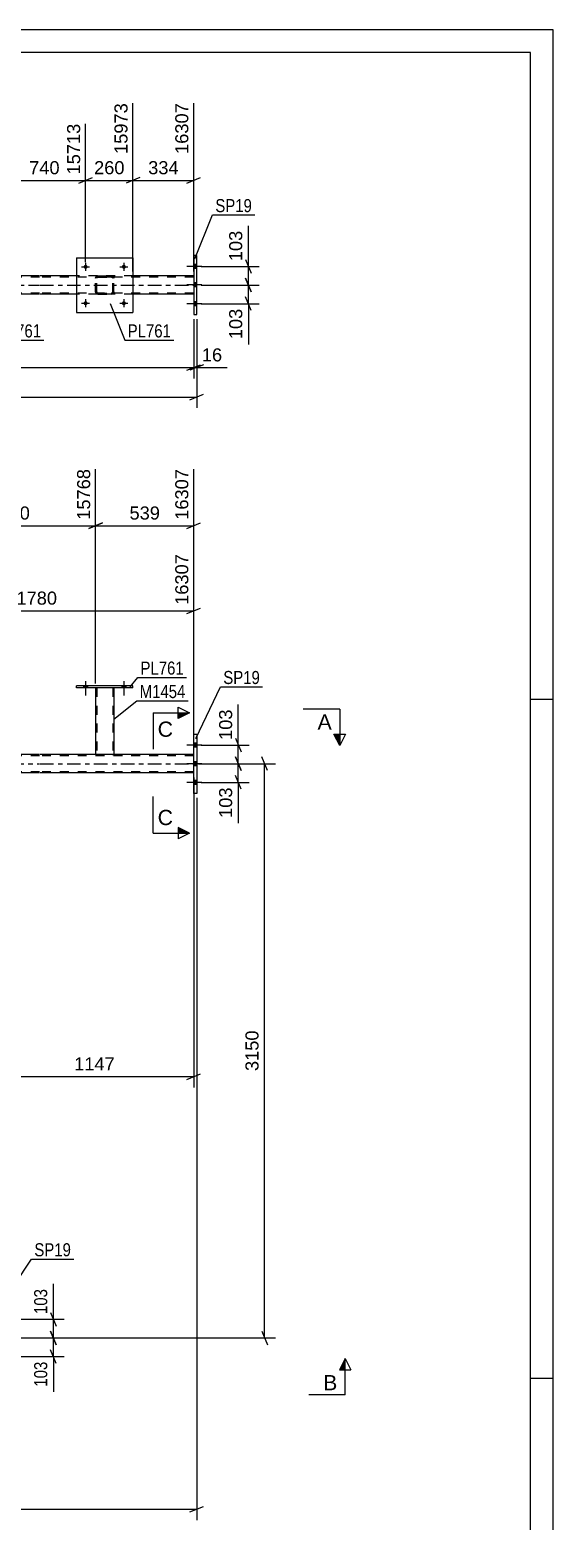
# Model space of a CAD drawing. Header units: millimetres. Extents: x 0 to 841, y 0 to 594.
# Drawn here: x 726.1 to 841, y 266.7 to 594 of the extents above; entities that cross this region are included whole.
import ezdxf

# ---------------------------------------------------------------- set-up
doc = ezdxf.new("R2010")
doc.units = ezdxf.units.MM
doc.linetypes.add('DXK_LINE_DOT2', pattern=[3.9198, 1.9599, -1.9599])
doc.linetypes.add('DXK_LINE_DOT3', pattern=[5.9187, 2.979, -0.9799, 0.9799, -0.9799])
doc.styles.add('Arial', font='ARIAL.TTF', dxfattribs={"height": 0.2})
doc.styles.add('Arial Narrow', font='ARIALN.TTF', dxfattribs={"height": 0.2})

# ---------------------------------------------------------------- blocks, each defined once
blk = doc.blocks.new('Unknown-318895985-1113')
at = {"color": 5, "linetype": 'Continuous'}
for p, q in [((841, 594), (0, 594)), ((841, 0), (841, 594)), ((836, 589), (5, 589)), ((836, 5), (836, 589)), ((841, 447), (836, 447)), ((841, 298), (836, 298))]:
    blk.add_line(p, q, dxfattribs=at)
blk = doc.blocks.new('Part-318895985-3895 - 3780')
at = {"color": 2, "linetype": 'Continuous'}
for p, q in [((740.55, 449.57), (740.55, 434.92)), ((744.55, 449.57), (744.55, 434.92)), ((740.59, 434.92), (740.55, 434.92)), ((740.69, 434.92), (740.59, 434.92)), ((740.85, 434.92), (740.69, 434.92)), ((744.25, 434.92), (740.85, 434.92)), ((744.41, 434.92), (744.25, 434.92)), ((744.51, 434.92), (744.41, 434.92)), ((744.55, 434.92), (744.51, 434.92))]:
    blk.add_line(p, q, dxfattribs=at)
at = {"color": 7, "linetype": 'DXK_LINE_DOT2'}
for p, q in [((740.55, 449.57), (740.55, 449.57)), ((740.55, 449.57), (740.55, 449.57)), ((740.55, 449.57), (740.55, 449.57)), ((740.59, 449.57), (740.55, 449.57)), ((740.55, 449.57), (740.59, 449.57)), ((740.69, 449.57), (740.59, 449.57)), ((740.59, 449.57), (740.69, 449.57)), ((740.85, 449.57), (740.69, 449.57)), ((740.69, 449.57), (740.85, 449.57)), ((740.79, 449.57), (740.79, 449.57)), ((740.79, 449.57), (740.79, 434.92)), ((740.81, 449.57), (740.79, 449.57)), ((740.79, 449.57), (740.81, 449.57)), ((740.86, 449.57), (740.81, 449.57)), ((740.81, 449.57), (740.86, 449.57)), ((744.25, 449.57), (740.85, 449.57)), ((744.25, 449.57), (740.85, 449.57)), ((744.16, 449.57), (740.86, 449.57)), ((740.86, 449.57), (740.94, 449.57)), ((744.24, 449.57), (740.94, 449.57)), ((744.24, 449.57), (744.16, 449.57)), ((744.29, 449.57), (744.24, 449.57)), ((744.24, 449.57), (744.29, 449.57)), ((744.25, 449.57), (744.41, 449.57)), ((744.41, 449.57), (744.25, 449.57)), ((744.31, 449.57), (744.29, 449.57)), ((744.29, 449.57), (744.31, 449.57)), ((744.31, 449.57), (744.31, 449.57)), ((744.31, 449.57), (744.31, 434.92)), ((744.41, 449.57), (744.51, 449.57)), ((744.51, 449.57), (744.41, 449.57)), ((744.51, 449.57), (744.55, 449.57)), ((744.55, 449.57), (744.51, 449.57)), ((744.55, 449.57), (744.55, 449.57)), ((744.55, 449.57), (744.55, 449.57)), ((744.55, 449.57), (744.55, 449.57)), ((740.55, 434.92), (740.59, 434.92)), ((740.59, 434.92), (740.69, 434.92)), ((740.69, 434.92), (740.85, 434.92)), ((740.81, 434.92), (740.79, 434.92)), ((740.79, 434.92), (740.81, 434.92)), ((740.86, 434.92), (740.81, 434.92)), ((740.81, 434.92), (740.85, 434.92)), ((744.25, 434.92), (740.85, 434.92)), ((740.85, 434.92), (740.86, 434.92)), ((744.16, 434.92), (740.86, 434.92)), ((740.86, 434.92), (740.94, 434.92)), ((744.29, 434.92), (740.94, 434.92)), ((744.24, 434.92), (744.16, 434.92)), ((744.29, 434.92), (744.24, 434.92)), ((744.25, 434.92), (744.41, 434.92)), ((744.31, 434.92), (744.29, 434.92)), ((744.29, 434.92), (744.31, 434.92)), ((744.41, 434.92), (744.51, 434.92)), ((744.51, 434.92), (744.55, 434.92))]:
    blk.add_line(p, q, dxfattribs=at)
blk = doc.blocks.new('Bolt-318895985-4150 - 3780')
at = {"linetype": 'Continuous'}
for points in [[(737.91, 449.57), (738.79, 449.57), (738.79, 450.05), (737.91, 450.05)], [(746.31, 449.57), (747.19, 449.57), (747.19, 450.05), (746.31, 450.05)]]:
    blk.add_hatch(color=1, dxfattribs=at).paths.add_polyline_path(points)
at = {"color": 1, "linetype": 'Continuous'}
for p, q in [((737.91, 450.05), (737.91, 449.57)), ((738.35, 451.05), (738.35, 447.93)), ((738.79, 450.05), (738.79, 449.57)), ((746.31, 450.05), (746.31, 449.57)), ((746.75, 451.05), (746.75, 447.93)), ((747.19, 450.05), (747.19, 449.57))]:
    blk.add_line(p, q, dxfattribs=at)
blk = doc.blocks.new('Bolt-318895985-3910 - 3780')
at = {"linetype": 'Continuous'}
for points in [[(737.91, 449.57), (738.79, 449.57), (738.79, 450.05), (737.91, 450.05)], [(746.31, 449.57), (747.19, 449.57), (747.19, 450.05), (746.31, 450.05)]]:
    blk.add_hatch(color=1, dxfattribs=at).paths.add_polyline_path(points)
at = {"color": 1, "linetype": 'Continuous'}
for p, q in [((737.91, 450.05), (737.91, 449.57)), ((738.35, 451.05), (738.35, 447.93)), ((738.79, 450.05), (738.79, 449.57)), ((746.31, 450.05), (746.31, 449.57)), ((746.75, 451.05), (746.75, 447.93)), ((747.19, 450.05), (747.19, 449.57))]:
    blk.add_line(p, q, dxfattribs=at)
blk = doc.blocks.new('Bolt-318895985-3908 - 3780')
at = {"linetype": 'Continuous'}
for points in [[(762.74, 436.58), (762.74, 437.46), (762.1, 437.46), (762.1, 436.58)], [(762.74, 436.58), (762.74, 437.46), (762.1, 437.46), (762.1, 436.58)], [(762.74, 436.58), (762.74, 437.46), (762.1, 437.46), (762.1, 436.58)], [(762.74, 432.46), (762.74, 433.34), (762.1, 433.34), (762.1, 432.46)], [(762.74, 432.46), (762.74, 433.34), (762.1, 433.34), (762.1, 432.46)], [(762.74, 428.38), (762.74, 429.26), (762.1, 429.26), (762.1, 428.38)], [(762.74, 428.38), (762.74, 429.26), (762.1, 429.26), (762.1, 428.38)], [(762.74, 428.38), (762.74, 429.26), (762.1, 429.26), (762.1, 428.38)]]:
    blk.add_hatch(color=1, dxfattribs=at).paths.add_polyline_path(points)
at = {"color": 1, "linetype": 'Continuous'}
for p, q in [((763.9, 437.02), (760.58, 437.02)), ((763.9, 437.02), (760.58, 437.02)), ((763.9, 437.02), (760.58, 437.02)), ((762.74, 437.46), (762.1, 437.46)), ((762.74, 437.46), (762.1, 437.46)), ((762.74, 437.46), (762.1, 437.46)), ((762.74, 436.58), (762.1, 436.58)), ((762.74, 436.58), (762.1, 436.58)), ((762.74, 436.58), (762.1, 436.58)), ((763.9, 432.9), (760.58, 432.9)), ((763.9, 432.9), (760.58, 432.9)), ((762.74, 433.34), (762.1, 433.34)), ((762.74, 433.34), (762.1, 433.34)), ((762.74, 432.46), (762.1, 432.46)), ((762.74, 432.46), (762.1, 432.46)), ((763.9, 428.82), (760.58, 428.82)), ((763.9, 428.82), (760.58, 428.82)), ((763.9, 428.82), (760.58, 428.82)), ((762.74, 429.26), (762.1, 429.26)), ((762.74, 429.26), (762.1, 429.26)), ((762.74, 429.26), (762.1, 429.26)), ((762.74, 428.38), (762.1, 428.38)), ((762.74, 428.38), (762.1, 428.38)), ((762.74, 428.38), (762.1, 428.38))]:
    blk.add_line(p, q, dxfattribs=at)
blk = doc.blocks.new('Part-318895985-3930 - 3780')
at = {"color": 2, "linetype": 'Continuous'}
for p, q in [((736.35, 449.57), (736.35, 450.05)), ((748.75, 450.05), (736.35, 450.05)), ((748.75, 449.57), (736.35, 449.57)), ((748.75, 449.57), (748.75, 450.05))]:
    blk.add_line(p, q, dxfattribs=at)
blk = doc.blocks.new('Part-318895985-3959 - 3780')
at = {"color": 7, "linetype": 'DXK_LINE_DOT2'}
for p, q in [((728.25, 434.68), (129.92, 434.68)), ((728.25, 434.92), (182.76, 434.92)), ((762.1, 434.92), (728.35, 434.92)), ((762.1, 434.68), (728.35, 434.68)), ((744.55, 434.92), (740.55, 434.92)), ((762.1, 430.92), (762.1, 434.92)), ((728.25, 431.16), (129.92, 431.16)), ((762.1, 431.16), (728.35, 431.16))]:
    blk.add_line(p, q, dxfattribs=at)
at = {"color": 7, "linetype": 'DXK_LINE_DOT3'}
for p, q in [((129.92, 432.92), (728.25, 432.92)), ((728.35, 432.92), (772.1, 432.92))]:
    blk.add_line(p, q, dxfattribs=at)
at = {"color": 2, "linetype": 'Continuous'}
for p, q in [((728.25, 434.92), (706.76, 434.92)), ((740.55, 434.92), (728.35, 434.92)), ((762.1, 434.92), (744.55, 434.92)), ((728.25, 430.92), (697.39, 430.92)), ((762.1, 430.92), (728.35, 430.92))]:
    blk.add_line(p, q, dxfattribs=at)
blk = doc.blocks.new('Part-318895985-4107 - 3780')
at = {"color": 2, "linetype": 'Continuous'}
for p, q in [((762.1, 426.42), (762.1, 439.42)), ((762.1, 439.42), (762.74, 439.42)), ((762.74, 439.42), (762.74, 426.42)), ((762.74, 426.42), (762.1, 426.42))]:
    blk.add_line(p, q, dxfattribs=at)
blk = doc.blocks.new('Bolt-318895985-5222 - 5140')
at = {"linetype": 'Continuous'}
for points in [[(738.79, 541.99, -1), (737.91, 541.99, -1)], [(747.19, 541.99, -1), (746.31, 541.99, -1)]]:
    blk.add_hatch(color=1, dxfattribs=at).paths.add_polyline_path(points)
at = {"color": 1, "linetype": 'Continuous'}
for p, q in [((737.47, 541.99), (739.23, 541.99)), ((738.35, 542.87), (738.35, 541.11)), ((745.87, 541.99), (747.63, 541.99)), ((746.75, 542.87), (746.75, 541.11))]:
    blk.add_line(p, q, dxfattribs=at)
blk = doc.blocks.new('Bolt-318895985-5221 - 5140')
at = {"linetype": 'Continuous'}
for points in [[(738.79, 533.99, -1), (737.91, 533.99, -1)], [(747.19, 533.99, -1), (746.31, 533.99, -1)]]:
    blk.add_hatch(color=1, dxfattribs=at).paths.add_polyline_path(points)
at = {"color": 1, "linetype": 'Continuous'}
for p, q in [((737.47, 533.99), (739.23, 533.99)), ((738.35, 534.87), (738.35, 533.11)), ((745.87, 533.99), (747.63, 533.99)), ((746.75, 534.87), (746.75, 533.11))]:
    blk.add_line(p, q, dxfattribs=at)
blk = doc.blocks.new('Bolt-318895985-5180 - 5140')
at = {"linetype": 'Continuous'}
for points in [[(762.74, 541.65), (762.74, 542.53), (762.1, 542.53), (762.1, 541.65)], [(762.74, 541.65), (762.74, 542.53), (762.1, 542.53), (762.1, 541.65)], [(762.74, 541.65), (762.74, 542.53), (762.1, 542.53), (762.1, 541.65)], [(762.74, 537.57), (762.74, 538.45), (762.1, 538.45), (762.1, 537.57)], [(762.74, 537.57), (762.74, 538.45), (762.1, 538.45), (762.1, 537.57)], [(762.74, 533.45), (762.74, 534.33), (762.1, 534.33), (762.1, 533.45)], [(762.74, 533.45), (762.74, 534.33), (762.1, 534.33), (762.1, 533.45)], [(762.74, 533.45), (762.74, 534.33), (762.1, 534.33), (762.1, 533.45)]]:
    blk.add_hatch(color=1, dxfattribs=at).paths.add_polyline_path(points)
at = {"color": 1, "linetype": 'Continuous'}
for p, q in [((763.9, 542.09), (760.58, 542.09)), ((763.9, 542.09), (760.58, 542.09)), ((763.9, 542.09), (760.58, 542.09)), ((762.74, 542.53), (762.1, 542.53)), ((762.74, 542.53), (762.1, 542.53)), ((762.74, 542.53), (762.1, 542.53)), ((762.74, 541.65), (762.1, 541.65)), ((762.74, 541.65), (762.1, 541.65)), ((762.74, 541.65), (762.1, 541.65)), ((763.9, 538.01), (760.58, 538.01)), ((763.9, 538.01), (760.58, 538.01)), ((762.74, 538.45), (762.1, 538.45)), ((762.74, 538.45), (762.1, 538.45)), ((762.74, 537.57), (762.1, 537.57)), ((762.74, 537.57), (762.1, 537.57)), ((763.9, 533.89), (760.58, 533.89)), ((763.9, 533.89), (760.58, 533.89)), ((763.9, 533.89), (760.58, 533.89)), ((762.74, 534.33), (762.1, 534.33)), ((762.74, 534.33), (762.1, 534.33)), ((762.74, 534.33), (762.1, 534.33)), ((762.74, 533.45), (762.1, 533.45)), ((762.74, 533.45), (762.1, 533.45)), ((762.74, 533.45), (762.1, 533.45))]:
    blk.add_line(p, q, dxfattribs=at)
blk = doc.blocks.new('Part-318895985-5206 - 5140')
at = {"color": 7, "linetype": 'DXK_LINE_DOT2'}
for p, q in [((740.55, 539.51), (740.59, 539.7)), ((740.59, 539.7), (740.55, 539.51)), ((740.55, 536.47), (740.55, 539.51)), ((740.81, 539.61), (740.79, 539.51)), ((740.79, 539.51), (740.81, 539.6)), ((740.79, 536.47), (740.79, 539.51)), ((740.81, 539.6), (740.86, 539.68)), ((740.86, 539.68), (740.81, 539.61)), ((740.85, 539.96), (741.03, 539.99)), ((741.03, 539.99), (740.85, 539.96)), ((740.94, 539.74), (740.86, 539.68)), ((740.86, 539.68), (740.94, 539.73)), ((740.94, 539.73), (741.03, 539.75)), ((741.03, 539.75), (740.94, 539.74)), ((741.03, 539.99), (744.07, 539.99)), ((741.03, 539.99), (741.03, 539.99)), ((741.03, 539.99), (744.07, 539.99)), ((741.03, 539.75), (744.07, 539.75)), ((741.03, 539.75), (741.03, 539.75)), ((744.07, 539.75), (741.03, 539.75)), ((744.07, 539.99), (744.07, 539.99)), ((744.07, 539.99), (744.25, 539.96)), ((744.25, 539.96), (744.07, 539.99)), ((744.07, 539.75), (744.07, 539.75)), ((744.07, 539.75), (744.16, 539.73)), ((744.16, 539.74), (744.07, 539.75)), ((744.24, 539.68), (744.16, 539.74)), ((744.16, 539.73), (744.24, 539.68)), ((744.24, 539.68), (744.29, 539.6)), ((744.29, 539.61), (744.24, 539.68)), ((744.31, 539.51), (744.29, 539.61)), ((744.29, 539.6), (744.31, 539.51)), ((744.31, 536.47), (744.31, 539.51)), ((744.51, 539.7), (744.55, 539.51)), ((744.55, 539.51), (744.51, 539.7)), ((744.55, 536.47), (744.55, 539.51)), ((740.59, 536.29), (740.55, 536.47)), ((740.55, 536.47), (740.59, 536.29)), ((740.81, 536.38), (740.79, 536.47)), ((740.79, 536.47), (740.81, 536.38)), ((740.86, 536.3), (740.81, 536.38)), ((740.81, 536.38), (740.86, 536.3)), ((741.03, 535.99), (740.85, 536.03)), ((740.85, 536.03), (741.03, 535.99)), ((740.94, 536.25), (740.86, 536.3)), ((740.86, 536.3), (740.94, 536.25)), ((741.03, 536.23), (740.94, 536.25)), ((740.94, 536.25), (741.03, 536.23)), ((741.03, 536.23), (744.07, 536.23)), ((741.03, 536.23), (741.03, 536.23)), ((741.03, 536.23), (744.07, 536.23)), ((741.03, 535.99), (744.07, 535.99)), ((741.03, 535.99), (741.03, 535.99)), ((741.03, 535.99), (744.07, 535.99)), ((744.16, 536.25), (744.07, 536.23)), ((744.07, 536.23), (744.16, 536.25)), ((744.07, 536.23), (744.07, 536.23)), ((744.25, 536.03), (744.07, 535.99)), ((744.07, 535.99), (744.25, 536.03)), ((744.07, 535.99), (744.07, 535.99)), ((744.24, 536.3), (744.16, 536.25)), ((744.16, 536.25), (744.24, 536.3)), ((744.29, 536.38), (744.24, 536.3)), ((744.24, 536.3), (744.29, 536.38)), ((744.31, 536.47), (744.29, 536.38)), ((744.29, 536.38), (744.31, 536.47)), ((744.55, 536.47), (744.51, 536.29)), ((744.51, 536.29), (744.55, 536.47))]:
    blk.add_line(p, q, dxfattribs=at)
at = {"color": 7, "linetype": 'DXK_LINE_DOT3'}
blk.add_line((742.55, 537.99), (742.55, 537.99), dxfattribs=at)
at = {"color": 7, "linetype": 'DXK_LINE_DOT2'}
for centre, start, end in [((741.03, 539.51), 112.5, 157.5), ((741.03, 539.51), 112.5, 157.5), ((744.07, 539.51), 22.5, 67.5), ((744.07, 539.51), 22.5, 67.5), ((741.03, 536.47), 202.5, 247.5), ((741.03, 536.47), 202.5, 247.5), ((744.07, 536.47), 292.5, 337.5), ((744.07, 536.47), 292.5, 337.5)]:
    blk.add_arc(centre, 0.48, start, end, dxfattribs=at)
blk = doc.blocks.new('Part-318895985-5211 - 5140')
at = {"color": 2, "linetype": 'Continuous'}
for p, q in [((736.35, 543.99), (736.35, 531.99)), ((736.35, 543.99), (748.75, 543.99)), ((748.75, 543.99), (748.75, 531.99)), ((736.35, 531.99), (748.75, 531.99))]:
    blk.add_line(p, q, dxfattribs=at)
blk = doc.blocks.new('Part-318895985-5245 - 5140')
at = {"color": 7, "linetype": 'DXK_LINE_DOT2'}
for p, q in [((728.25, 539.75), (139.86, 539.75)), ((762.1, 539.75), (728.35, 539.75)), ((748.75, 539.99), (736.35, 539.99)), ((762.1, 539.99), (762.1, 535.99)), ((728.25, 536.23), (139.86, 536.23)), ((762.1, 536.23), (728.35, 536.23)), ((748.75, 535.99), (736.35, 535.99))]:
    blk.add_line(p, q, dxfattribs=at)
at = {"color": 7, "linetype": 'DXK_LINE_DOT3'}
for p, q in [((139.86, 537.99), (728.25, 537.99)), ((728.35, 537.99), (762.1, 537.99))]:
    blk.add_line(p, q, dxfattribs=at)
at = {"color": 2, "linetype": 'Continuous'}
for p, q in [((728.25, 539.99), (720.25, 539.99)), ((736.35, 539.99), (728.35, 539.99)), ((762.1, 539.99), (748.75, 539.99)), ((728.25, 535.99), (720.25, 535.99)), ((736.35, 535.99), (728.35, 535.99)), ((762.1, 535.99), (748.75, 535.99))]:
    blk.add_line(p, q, dxfattribs=at)
blk = doc.blocks.new('Part-318895985-5373 - 5140')
at = {"color": 2, "linetype": 'Continuous'}
for p, q in [((762.74, 544.49), (762.1, 544.49)), ((762.1, 544.49), (762.1, 531.49)), ((762.74, 531.49), (762.74, 544.49)), ((762.1, 531.49), (762.74, 531.49))]:
    blk.add_line(p, q, dxfattribs=at)
blk = doc.blocks.new('StraightDimension-318895985-4635 - 3780')
at = {"color": 7, "linetype": 'Continuous'}
for p, q in [((702.76, 450.57), (702.76, 497.59)), ((740.55, 450.57), (740.55, 497.59)), ((704.26, 485.77), (701.26, 484.57)), ((702.76, 485.17), (740.55, 485.17)), ((739.05, 484.57), (742.05, 485.77))]:
    blk.add_line(p, q, dxfattribs=at)
at = {"color": 0, "linetype": 'Continuous'}
blk.add_wipeout([(739.95, 498.19), (735.75, 498.19), (735.75, 485.87), (739.95, 485.87)], dxfattribs=at)
at = {"color": 0}
blk.add_wipeout([(726.7, 485.92), (726.7, 490.12), (716.61, 490.12), (716.61, 485.92)], dxfattribs=at)
at = {"color": 3, "linetype": 'Continuous', "style": 'Arial'}
blk.add_text('15768', height=2.865, rotation=90.0002, dxfattribs=at).set_placement((739.35, 486.47))
at = {"color": 3, "style": 'Arial'}
blk.add_text('1000', height=2.865, dxfattribs=at).set_placement((717.21, 486.52))
blk = doc.blocks.new('StraightDimension-318895985-4910 - 3780')
at = {"color": 7, "linetype": 'Continuous'}
for p, q in [((720.09, 311.02), (733.67, 311.02)), ((730.67, 312.52), (731.87, 309.52)), ((731.27, 306.92), (731.27, 311.02)), ((731.87, 305.42), (730.67, 308.42)), ((720.09, 306.92), (733.67, 306.92))]:
    blk.add_line(p, q, dxfattribs=at)
at = {"color": 0}
blk.add_wipeout([(730.52, 318.23), (726.32, 318.23), (726.32, 311.55), (730.52, 311.55)], dxfattribs=at)
at = {"color": 7, "linetype": 'Continuous'}
blk.add_line((731.27, 311.02), (731.27, 318.76), dxfattribs=at)
blk.add_line((731.27, 311.02), (731.27, 318.76), dxfattribs=at)
at = {"color": 3, "style": 'Arial Narrow'}
blk.add_text('103', height=2.863, rotation=90.0002, dxfattribs=at).set_placement((729.92, 312.15))
blk = doc.blocks.new('StraightDimension-318895985-4643 - 3780')
at = {"color": 7, "linetype": 'Continuous'}
for p, q in [((740.55, 450.57), (740.55, 497.59)), ((762.1, 435.92), (762.1, 497.59)), ((742.05, 485.77), (739.05, 484.57)), ((740.55, 485.17), (762.1, 485.17)), ((760.6, 484.57), (763.6, 485.77))]:
    blk.add_line(p, q, dxfattribs=at)
at = {"color": 0, "linetype": 'Continuous'}
blk.add_wipeout([(761.5, 498.19), (757.3, 498.19), (757.3, 485.87), (761.5, 485.87)], dxfattribs=at)
at = {"color": 0}
blk.add_wipeout([(755.26, 485.92), (755.26, 490.12), (747.39, 490.12), (747.39, 485.92)], dxfattribs=at)
at = {"color": 3, "linetype": 'Continuous', "style": 'Arial'}
blk.add_text('16307', height=2.865, rotation=90.0002, dxfattribs=at).set_placement((760.9, 486.47))
at = {"color": 3, "style": 'Arial'}
blk.add_text('539', height=2.865, dxfattribs=at).set_placement((747.99, 486.52))
blk = doc.blocks.new('StraightDimension-318895985-4650 - 3780')
at = {"color": 7, "linetype": 'Continuous'}
for p, q in [((762.74, 425.42), (762.74, 266.94)), ((102.24, 269.34), (762.74, 269.34)), ((761.24, 268.74), (764.24, 269.94))]:
    blk.add_line(p, q, dxfattribs=at)
blk = doc.blocks.new('StraightDimension-318895985-4661 - 3780')
at = {"color": 7, "linetype": 'Continuous'}
for p, q in [((763.74, 437.02), (774.27, 437.02)), ((771.27, 438.52), (772.47, 435.52)), ((771.87, 432.92), (771.87, 437.02)), ((763.74, 432.92), (774.27, 432.92)), ((772.47, 431.42), (771.27, 434.42))]:
    blk.add_line(p, q, dxfattribs=at)
at = {"color": 0}
blk.add_wipeout([(771.12, 445.42), (766.92, 445.42), (766.92, 437.55), (771.12, 437.55)], dxfattribs=at)
at = {"color": 7, "linetype": 'Continuous'}
blk.add_line((771.87, 437.02), (771.87, 445.95), dxfattribs=at)
blk.add_line((771.87, 437.02), (771.87, 445.95), dxfattribs=at)
at = {"color": 3, "style": 'Arial'}
blk.add_text('103', height=2.865, rotation=90.0002, dxfattribs=at).set_placement((770.52, 438.15))
blk = doc.blocks.new('StraightDimension-318895985-4669 - 3780')
at = {"color": 7, "linetype": 'Continuous'}
for p, q in [((763.74, 432.92), (774.27, 432.92)), ((771.27, 434.42), (772.47, 431.42)), ((771.87, 428.82), (771.87, 432.92)), ((763.74, 428.82), (774.27, 428.82)), ((772.47, 427.32), (771.27, 430.32))]:
    blk.add_line(p, q, dxfattribs=at)
at = {"color": 0}
blk.add_wipeout([(771.12, 428.3), (766.92, 428.3), (766.92, 420.43), (771.12, 420.43)], dxfattribs=at)
at = {"color": 7, "linetype": 'Continuous'}
blk.add_line((771.87, 428.82), (771.87, 419.9), dxfattribs=at)
blk.add_line((771.87, 428.82), (771.87, 419.9), dxfattribs=at)
at = {"color": 3, "style": 'Arial'}
blk.add_text('103', height=2.865, rotation=90.0002, dxfattribs=at).set_placement((770.52, 421.03))
blk = doc.blocks.new('StraightDimension-318895985-4723 - 3780')
at = {"color": 7, "linetype": 'Continuous'}
for p, q in [((693.13, 431.92), (693.13, 478.91)), ((762.1, 435.92), (762.1, 478.91)), ((694.63, 467.09), (691.63, 465.89)), ((693.13, 466.49), (762.1, 466.49)), ((760.6, 465.89), (763.6, 467.09))]:
    blk.add_line(p, q, dxfattribs=at)
at = {"color": 0, "linetype": 'Continuous'}
blk.add_wipeout([(761.5, 479.51), (757.3, 479.51), (757.3, 467.19), (761.5, 467.19)], dxfattribs=at)
at = {"color": 0}
blk.add_wipeout([(732.66, 467.24), (732.66, 471.44), (722.57, 471.44), (722.57, 467.24)], dxfattribs=at)
at = {"color": 3, "linetype": 'Continuous', "style": 'Arial'}
blk.add_text('16307', height=2.865, rotation=90.0002, dxfattribs=at).set_placement((760.9, 467.79))
at = {"color": 3, "style": 'Arial'}
blk.add_text('1780', height=2.865, dxfattribs=at).set_placement((723.17, 467.84))
blk = doc.blocks.new('StraightDimension-318895985-4918 - 3780')
at = {"color": 7, "linetype": 'Continuous'}
for p, q in [((730.67, 308.42), (731.87, 305.42)), ((720.09, 306.92), (733.67, 306.92)), ((731.27, 302.82), (731.27, 306.92)), ((720.09, 302.82), (733.67, 302.82)), ((731.87, 301.32), (730.67, 304.32))]:
    blk.add_line(p, q, dxfattribs=at)
at = {"color": 0}
blk.add_wipeout([(730.52, 302.3), (726.32, 302.3), (726.32, 295.61), (730.52, 295.61)], dxfattribs=at)
at = {"color": 7, "linetype": 'Continuous'}
blk.add_line((731.27, 302.82), (731.27, 295.09), dxfattribs=at)
blk.add_line((731.27, 302.82), (731.27, 295.09), dxfattribs=at)
at = {"color": 3, "style": 'Arial Narrow'}
blk.add_text('103', height=2.863, rotation=90.0002, dxfattribs=at).set_placement((729.92, 296.21))
blk = doc.blocks.new('StraightDimension-318895985-4970 - 3780')
at = {"color": 7, "linetype": 'Continuous'}
for p, q in [((762.1, 429.92), (762.1, 361.86)), ((718.45, 309.92), (718.45, 367.11)), ((719.95, 364.86), (716.95, 363.66)), ((718.45, 364.26), (762.1, 364.26)), ((760.6, 363.66), (763.6, 364.86))]:
    blk.add_line(p, q, dxfattribs=at)
at = {"color": 0}
blk.add_wipeout([(745.32, 365.01), (745.32, 369.21), (735.23, 369.21), (735.23, 365.01)], dxfattribs=at)
at = {"color": 3, "style": 'Arial'}
blk.add_text('1147', height=2.865, dxfattribs=at).set_placement((735.83, 365.61))
blk = doc.blocks.new('StraightDimension-318895985-9419 - 3780')
at = {"color": 7, "linetype": 'Continuous'}
for p, q in [((763.1, 432.92), (780.06, 432.92)), ((778.26, 431.42), (777.06, 434.42)), ((777.66, 306.92), (777.66, 432.92)), ((777.06, 308.42), (778.26, 305.42)), ((719.45, 306.92), (780.06, 306.92))]:
    blk.add_line(p, q, dxfattribs=at)
at = {"color": 0}
blk.add_wipeout([(776.91, 374.97), (772.71, 374.97), (772.71, 364.88), (776.91, 364.88)], dxfattribs=at)
at = {"color": 3, "style": 'Arial'}
blk.add_text('3150', height=2.865, rotation=90.0002, dxfattribs=at).set_placement((776.31, 365.48))
blk = doc.blocks.new('StraightDimension-318895985-6145 - 5140')
at = {"color": 7, "linetype": 'Continuous'}
for p, q in [((748.75, 540.99), (748.75, 577.88)), ((738.35, 542.99), (738.35, 573.38)), ((736.85, 560.36), (739.85, 561.56)), ((738.35, 560.96), (748.75, 560.96)), ((750.25, 561.56), (747.25, 560.36))]:
    blk.add_line(p, q, dxfattribs=at)
at = {"color": 0}
blk.add_wipeout([(747.49, 561.71), (747.49, 565.91), (739.61, 565.91), (739.61, 561.71)], dxfattribs=at)
at = {"color": 0, "linetype": 'Continuous'}
blk.add_wipeout([(748.15, 578.48), (743.95, 578.48), (743.95, 566.16), (748.15, 566.16)], dxfattribs=at)
at = {"color": 3, "linetype": 'Continuous', "style": 'Arial'}
blk.add_text('15973', height=2.865, rotation=90.0002, dxfattribs=at).set_placement((747.55, 566.76))
at = {"color": 3, "style": 'Arial'}
blk.add_text('260', height=2.865, dxfattribs=at).set_placement((740.21, 562.31))
blk = doc.blocks.new('StraightDimension-318895985-6161 - 5140')
at = {"color": 7, "linetype": 'Continuous'}
for p, q in [((748.75, 540.99), (748.75, 577.88)), ((762.1, 540.99), (762.1, 577.88)), ((750.25, 561.56), (747.25, 560.36)), ((748.75, 560.96), (762.1, 560.96)), ((760.6, 560.36), (763.6, 561.56))]:
    blk.add_line(p, q, dxfattribs=at)
at = {"color": 0}
blk.add_wipeout([(759.36, 561.71), (759.36, 565.91), (751.49, 565.91), (751.49, 561.71)], dxfattribs=at)
at = {"color": 0, "linetype": 'Continuous'}
blk.add_wipeout([(761.5, 578.48), (757.3, 578.48), (757.3, 566.16), (761.5, 566.16)], dxfattribs=at)
at = {"color": 3, "linetype": 'Continuous', "style": 'Arial'}
blk.add_text('16307', height=2.865, rotation=90.0002, dxfattribs=at).set_placement((760.9, 566.76))
at = {"color": 3, "style": 'Arial'}
blk.add_text('334', height=2.865, dxfattribs=at).set_placement((752.09, 562.31))
blk = doc.blocks.new('StraightDimension-318895985-5382 - 5140')
at = {"color": 7, "linetype": 'Continuous'}
for p, q in [((763.74, 537.99), (776.48, 537.99)), ((773.48, 539.49), (774.68, 536.49)), ((774.08, 533.89), (774.08, 537.99)), ((763.74, 533.89), (776.48, 533.89)), ((774.68, 532.39), (773.48, 535.39))]:
    blk.add_line(p, q, dxfattribs=at)
at = {"color": 0}
blk.add_wipeout([(773.33, 533.37), (769.13, 533.37), (769.13, 525.5), (773.33, 525.5)], dxfattribs=at)
at = {"color": 7, "linetype": 'Continuous'}
blk.add_line((774.08, 533.89), (774.08, 524.97), dxfattribs=at)
blk.add_line((774.08, 533.89), (774.08, 524.97), dxfattribs=at)
at = {"color": 3, "style": 'Arial'}
blk.add_text('103', height=2.865, rotation=90.0002, dxfattribs=at).set_placement((772.73, 526.1))
blk = doc.blocks.new('StraightDimension-318895985-5390 - 5140')
at = {"color": 7, "linetype": 'Continuous'}
for p, q in [((773.48, 543.59), (774.68, 540.59)), ((763.74, 542.09), (776.48, 542.09)), ((774.08, 537.99), (774.08, 542.09)), ((763.74, 537.99), (776.48, 537.99)), ((774.68, 536.49), (773.48, 539.49))]:
    blk.add_line(p, q, dxfattribs=at)
at = {"color": 0}
blk.add_wipeout([(773.33, 550.49), (769.13, 550.49), (769.13, 542.62), (773.33, 542.62)], dxfattribs=at)
at = {"color": 7, "linetype": 'Continuous'}
blk.add_line((774.08, 542.09), (774.08, 551.01), dxfattribs=at)
blk.add_line((774.08, 542.09), (774.08, 551.01), dxfattribs=at)
at = {"color": 3, "style": 'Arial'}
blk.add_text('103', height=2.865, rotation=90.0002, dxfattribs=at).set_placement((772.73, 543.22))
blk = doc.blocks.new('StraightDimension-318895985-5409 - 5140')
at = {"color": 7, "linetype": 'Continuous'}
for p, q in [((762.1, 530.49), (762.1, 517.48)), ((760.6, 519.28), (763.6, 520.48)), ((131.24, 519.88), (762.1, 519.88))]:
    blk.add_line(p, q, dxfattribs=at)
blk = doc.blocks.new('StraightDimension-318895985-5419 - 5140')
at = {"color": 7, "linetype": 'Continuous'}
for p, q in [((762.1, 530.49), (762.1, 517.48)), ((762.74, 530.49), (762.74, 517.48)), ((760.6, 519.28), (763.6, 520.48)), ((764.24, 520.48), (761.24, 519.28)), ((762.1, 519.88), (762.74, 519.88))]:
    blk.add_line(p, q, dxfattribs=at)
at = {"color": 0}
blk.add_wipeout([(768.92, 520.63), (768.92, 524.83), (763.27, 524.83), (763.27, 520.63)], dxfattribs=at)
at = {"color": 7, "linetype": 'Continuous'}
blk.add_line((762.74, 519.88), (769.44, 519.88), dxfattribs=at)
blk.add_line((762.74, 519.88), (769.44, 519.88), dxfattribs=at)
at = {"color": 3, "style": 'Arial'}
blk.add_text('16', height=2.865, dxfattribs=at).set_placement((763.87, 521.23))
blk = doc.blocks.new('StraightDimension-318895985-5430 - 5140')
at = {"color": 7, "linetype": 'Continuous'}
for p, q in [((762.74, 530.49), (762.74, 511.01)), ((761.24, 512.81), (764.24, 514.01)), ((130.6, 513.41), (762.74, 513.41))]:
    blk.add_line(p, q, dxfattribs=at)
blk = doc.blocks.new('StraightDimension-318895985-6125 - 5140')
at = {"color": 7, "linetype": 'Continuous'}
for p, q in [((720.25, 540.99), (720.25, 577.88)), ((738.35, 542.99), (738.35, 573.38)), ((721.75, 561.56), (718.75, 560.36)), ((720.25, 560.96), (738.35, 560.96)), ((736.85, 560.36), (739.85, 561.56))]:
    blk.add_line(p, q, dxfattribs=at)
at = {"color": 0}
blk.add_wipeout([(733.24, 561.71), (733.24, 565.91), (725.36, 565.91), (725.36, 561.71)], dxfattribs=at)
at = {"color": 0, "linetype": 'Continuous'}
blk.add_wipeout([(737.75, 573.98), (733.55, 573.98), (733.55, 561.66), (737.75, 561.66)], dxfattribs=at)
at = {"color": 3, "linetype": 'Continuous', "style": 'Arial'}
blk.add_text('15713', height=2.865, rotation=90.0002, dxfattribs=at).set_placement((737.15, 562.26))
at = {"color": 3, "style": 'Arial'}
blk.add_text('740', height=2.865, dxfattribs=at).set_placement((725.96, 562.31))
blk = doc.blocks.new('Mark-318895985-3926 - 3780')
at = {"color": 0}
blk.add_wipeout([(759.91, 452.48), (759.91, 455.48), (750.4, 455.48), (750.4, 452.48)], dxfattribs=at)
blk.add_wipeout([(759.91, 452.48), (759.91, 455.48), (750.4, 455.48), (750.4, 452.48)], dxfattribs=at)
at = {"color": 30, "linetype": 'Continuous'}
for p, q in [((748.14, 449.83), (749.8, 451.88)), ((749.8, 451.88), (760.51, 451.88))]:
    blk.add_line(p, q, dxfattribs=at)
at = {"color": 3, "style": 'Arial Narrow'}
blk.add_text('PL761', height=2.863, dxfattribs=at).set_placement((750.4, 452.48))
blk = doc.blocks.new('Mark-318895985-4103 - 3780')
at = {"color": 0}
blk.add_wipeout([(776.62, 450.42), (776.62, 453.42), (768.58, 453.42), (768.58, 450.42)], dxfattribs=at)
blk.add_wipeout([(776.62, 450.42), (776.62, 453.42), (768.58, 453.42), (768.58, 450.42)], dxfattribs=at)
at = {"color": 30, "linetype": 'Continuous'}
for p, q in [((762.53, 438.48), (767.98, 449.82)), ((767.98, 449.82), (777.22, 449.82))]:
    blk.add_line(p, q, dxfattribs=at)
at = {"color": 3, "style": 'Arial Narrow'}
blk.add_text('SP19', height=2.863, dxfattribs=at).set_placement((768.58, 450.42))
blk = doc.blocks.new('SectionMark-318895985-5090 - 3780')
at = {"color": 6, "linetype": 'Continuous'}
for p, q in [((795.36, 294.42), (795.36, 302.42)), ((795.36, 302.42), (796.61, 299.92))]:
    blk.add_line(p, q, dxfattribs=at)
at = {"color": 0, "linetype": 'Continuous'}
blk.add_wipeout([(793.61, 295.42), (793.61, 298.92), (790.5, 298.92), (790.5, 295.42)], dxfattribs=at)
at = {"linetype": 'Continuous'}
blk.add_hatch(color=6, dxfattribs=at).paths.add_polyline_path([(795.36, 299.92), (794.11, 299.92), (795.36, 302.42)])
at = {"color": 6, "linetype": 'Continuous'}
for p, q in [((795.36, 302.42), (794.11, 299.92)), ((794.11, 299.92), (796.61, 299.92)), ((795.36, 294.42), (787.36, 294.42))]:
    blk.add_line(p, q, dxfattribs=at)
at = {"color": 3, "linetype": 'Continuous', "style": 'Arial'}
blk.add_text('B', height=3.34, dxfattribs=at).set_placement((790.5, 295.42))
blk = doc.blocks.new('Mark-318895985-3872 - 3780')
at = {"color": 0}
blk.add_wipeout([(735.14, 324.82), (735.14, 327.82), (727.1, 327.82), (727.1, 324.82)], dxfattribs=at)
blk.add_wipeout([(735.14, 324.82), (735.14, 327.82), (727.1, 327.82), (727.1, 324.82)], dxfattribs=at)
at = {"color": 30, "linetype": 'Continuous'}
for p, q in [((718.65, 312.45), (726.5, 324.22)), ((726.5, 324.22), (735.74, 324.22))]:
    blk.add_line(p, q, dxfattribs=at)
at = {"color": 3, "style": 'Arial Narrow'}
blk.add_text('SP19', height=2.863, dxfattribs=at).set_placement((727.1, 324.82))
blk = doc.blocks.new('Mark-318895985-3891 - 3780')
at = {"color": 0}
blk.add_wipeout([(760.27, 447.34), (760.27, 450.34), (750.22, 450.34), (750.22, 447.34)], dxfattribs=at)
blk.add_wipeout([(760.27, 447.34), (760.27, 450.34), (750.22, 450.34), (750.22, 447.34)], dxfattribs=at)
at = {"color": 30, "linetype": 'Continuous'}
for p, q in [((744.55, 442.73), (749.62, 446.74)), ((749.62, 446.74), (760.87, 446.74))]:
    blk.add_line(p, q, dxfattribs=at)
at = {"color": 3, "style": 'Arial Narrow'}
blk.add_text('M1454', height=2.863, dxfattribs=at).set_placement((750.22, 447.34))
blk = doc.blocks.new('SectionMark-318895985-5086 - 3780')
at = {"color": 6, "linetype": 'Continuous'}
for p, q in [((758.67, 445.34), (761.17, 444.09)), ((753.17, 444.09), (761.17, 444.09)), ((753.17, 417.71), (761.17, 417.71)), ((761.17, 417.71), (758.67, 416.46))]:
    blk.add_line(p, q, dxfattribs=at)
at = {"color": 0, "linetype": 'Continuous'}
for points in [[(757.54, 438.84), (757.54, 442.34), (754.17, 442.34), (754.17, 438.84)], [(757.54, 419.46), (757.54, 422.96), (754.17, 422.96), (754.17, 419.46)]]:
    blk.add_wipeout(points, dxfattribs=at)
at = {"linetype": 'Continuous'}
for points in [[(758.67, 442.84), (758.67, 444.09), (761.17, 444.09)], [(758.67, 417.71), (758.67, 418.96), (761.17, 417.71)]]:
    blk.add_hatch(color=6, dxfattribs=at).paths.add_polyline_path(points)
at = {"color": 6, "linetype": 'Continuous'}
for p, q in [((758.67, 442.84), (758.67, 445.34)), ((753.17, 444.09), (753.17, 436.09)), ((761.17, 444.09), (758.67, 442.84)), ((753.17, 417.71), (753.17, 425.71)), ((761.17, 417.71), (758.67, 418.96)), ((758.67, 418.96), (758.67, 416.46))]:
    blk.add_line(p, q, dxfattribs=at)
at = {"color": 3, "linetype": 'Continuous', "style": 'Arial'}
for p in [(754.17, 438.84), (754.17, 419.46)]:
    blk.add_text('C', height=3.34, dxfattribs=at).set_placement(p)
blk = doc.blocks.new('SectionMark-318895985-5088 - 3780')
at = {"color": 6, "linetype": 'Continuous'}
for p in [(794.13, 444.92), (795.38, 439.42)]:
    blk.add_line(p, (794.13, 436.92), dxfattribs=at)
at = {"color": 0, "linetype": 'Continuous'}
blk.add_wipeout([(792.38, 440.42), (792.38, 443.92), (789.27, 443.92), (789.27, 440.42)], dxfattribs=at)
at = {"linetype": 'Continuous'}
blk.add_hatch(color=6, dxfattribs=at).paths.add_polyline_path([(792.88, 439.42), (794.13, 439.42), (794.13, 436.92)])
at = {"color": 6, "linetype": 'Continuous'}
for p, q in [((794.13, 444.92), (786.13, 444.92)), ((792.88, 439.42), (795.38, 439.42)), ((794.13, 436.92), (792.88, 439.42))]:
    blk.add_line(p, q, dxfattribs=at)
at = {"color": 3, "linetype": 'Continuous', "style": 'Arial'}
blk.add_text('A', height=3.34, dxfattribs=at).set_placement((789.27, 440.42))
blk = doc.blocks.new('Mark-318895985-5207 - 5140')
at = {"color": 0}
blk.add_wipeout([(757.09, 526.49), (757.09, 529.49), (747.59, 529.49), (747.59, 526.49)], dxfattribs=at)
blk.add_wipeout([(757.09, 526.49), (757.09, 529.49), (747.59, 529.49), (747.59, 526.49)], dxfattribs=at)
at = {"color": 30, "linetype": 'Continuous'}
for p, q in [((743.75, 533.96), (746.99, 525.89)), ((746.99, 525.89), (757.69, 525.89))]:
    blk.add_line(p, q, dxfattribs=at)
at = {"color": 3, "style": 'Arial Narrow'}
blk.add_text('PL761', height=2.863, dxfattribs=at).set_placement((747.59, 526.49))
blk = doc.blocks.new('Mark-318895985-5291 - 5140')
at = {"color": 0}
blk.add_wipeout([(728.59, 526.49), (728.59, 529.49), (719.09, 529.49), (719.09, 526.49)], dxfattribs=at)
blk.add_wipeout([(728.59, 526.49), (728.59, 529.49), (719.09, 529.49), (719.09, 526.49)], dxfattribs=at)
at = {"color": 30, "linetype": 'Continuous'}
for p, q in [((715.25, 533.96), (718.49, 525.89)), ((718.49, 525.89), (729.19, 525.89))]:
    blk.add_line(p, q, dxfattribs=at)
at = {"color": 3, "style": 'Arial Narrow'}
blk.add_text('PL761', height=2.863, dxfattribs=at).set_placement((719.09, 526.49))
blk = doc.blocks.new('Mark-318895985-5369 - 5140')
at = {"color": 0}
blk.add_wipeout([(774.87, 553.99), (774.87, 556.99), (766.83, 556.99), (766.83, 553.99)], dxfattribs=at)
blk.add_wipeout([(774.87, 553.99), (774.87, 556.99), (766.83, 556.99), (766.83, 553.99)], dxfattribs=at)
at = {"color": 30, "linetype": 'Continuous'}
for p, q in [((762.33, 543.74), (766.23, 553.39)), ((766.23, 553.39), (775.47, 553.39))]:
    blk.add_line(p, q, dxfattribs=at)
at = {"color": 3, "style": 'Arial Narrow'}
blk.add_text('SP19', height=2.863, dxfattribs=at).set_placement((766.83, 553.99))

msp = doc.modelspace()

# ---------------------------------------------------------------- block references
for name in ['Unknown-318895985-1113', 'Part-318895985-5211 - 5140', 'Part-318895985-5373 - 5140', 'Bolt-318895985-5222 - 5140', 'Bolt-318895985-5180 - 5140', 'Part-318895985-5245 - 5140', 'Part-318895985-5206 - 5140', 'Bolt-318895985-5221 - 5140', 'Part-318895985-3930 - 3780', 'Bolt-318895985-4150 - 3780', 'Bolt-318895985-3910 - 3780', 'Part-318895985-3895 - 3780', 'Part-318895985-4107 - 3780', 'Bolt-318895985-3908 - 3780', 'Part-318895985-3959 - 3780']:
    msp.add_blockref(name, (0, 0))

# ---------------------------------------------------------------- next in the draw order: block references
for name in ['StraightDimension-318895985-6145 - 5140', 'StraightDimension-318895985-4635 - 3780', 'StraightDimension-318895985-4910 - 3780']:
    msp.add_blockref(name, (0, 0))

# ---------------------------------------------------------------- next in the draw order: block references
for name in ['StraightDimension-318895985-6125 - 5140', 'StraightDimension-318895985-6161 - 5140', 'StraightDimension-318895985-4643 - 3780', 'StraightDimension-318895985-4650 - 3780']:
    msp.add_blockref(name, (0, 0))

# ---------------------------------------------------------------- next in the draw order: block references
for name in ['StraightDimension-318895985-5382 - 5140', 'StraightDimension-318895985-4661 - 3780', 'StraightDimension-318895985-4918 - 3780']:
    msp.add_blockref(name, (0, 0))

# ---------------------------------------------------------------- next in the draw order: block references
for name in ['StraightDimension-318895985-5390 - 5140', 'StraightDimension-318895985-5409 - 5140', 'StraightDimension-318895985-4669 - 3780', 'SectionMark-318895985-5090 - 3780']:
    msp.add_blockref(name, (0, 0))

# ---------------------------------------------------------------- next in the draw order: block references
for name in ['Mark-318895985-5369 - 5140', 'StraightDimension-318895985-5419 - 5140', 'StraightDimension-318895985-4723 - 3780', 'StraightDimension-318895985-4970 - 3780']:
    msp.add_blockref(name, (0, 0))

# ---------------------------------------------------------------- next in the draw order: block references
for name in ['StraightDimension-318895985-5430 - 5140', 'Mark-318895985-3926 - 3780', 'Mark-318895985-4103 - 3780', 'StraightDimension-318895985-9419 - 3780']:
    msp.add_blockref(name, (0, 0))

# ---------------------------------------------------------------- next in the draw order: block references
for name in ['Mark-318895985-5291 - 5140', 'Mark-318895985-5207 - 5140', 'Mark-318895985-3891 - 3780', 'Mark-318895985-3872 - 3780']:
    msp.add_blockref(name, (0, 0))

# ---------------------------------------------------------------- next in the draw order: block references
msp.add_blockref('SectionMark-318895985-5086 - 3780', (0, 0))

# ---------------------------------------------------------------- next in the draw order: block references
msp.add_blockref('SectionMark-318895985-5088 - 3780', (0, 0))

doc.saveas('drawing.dxf')
